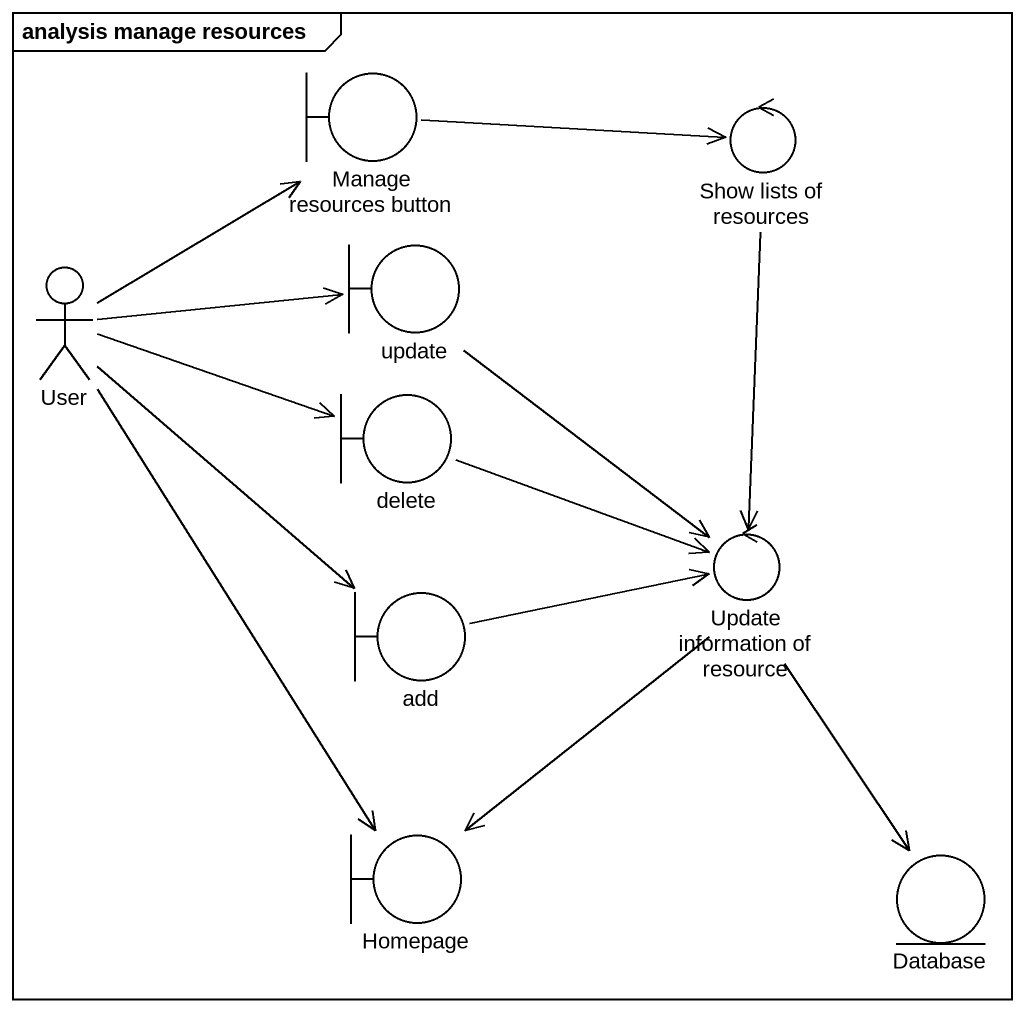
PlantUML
@startuml
mainframe analysis manage resources
boundary "Manage resources button" as Manage_resources_button
control "Show lists of resources" as Show_lists_of_resources
boundary update
actor User
boundary delete
boundary add
control "Update information of resource" as Update_information_of
boundary Homepage
entity "Database" as Database_
Manage_resources_button -right-> Show_lists_of_resources
Show_lists_of_resources --> Update_information_of
update --> Update_information_of
User -up-> Manage_resources_button
User -right-> update
User -right-> delete
User --> add
User --> Homepage
delete -right-> Update_information_of
add -right-> Update_information_of
Update_information_of --> Homepage
Update_information_of --> Database_
@enduml
